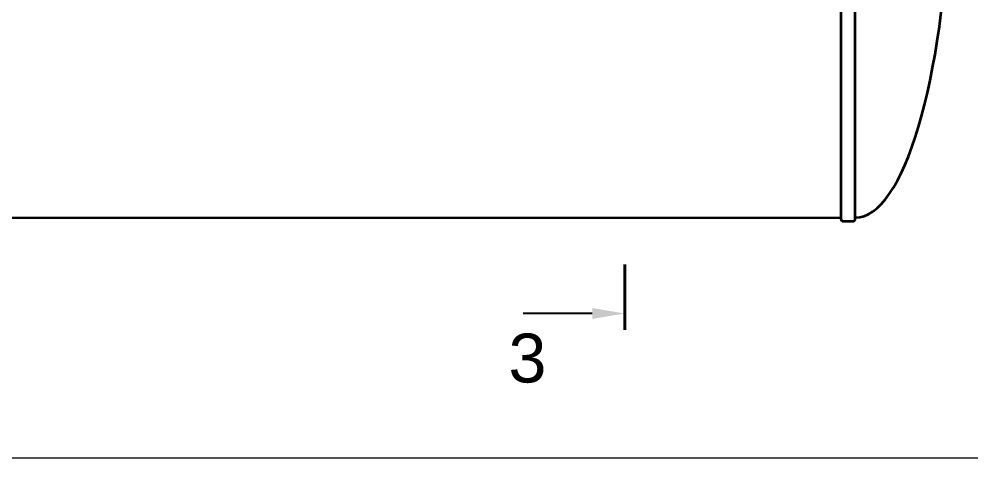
# Model space of a CAD drawing. Header units: millimetres. Extents: x 24859265 to 26550985, y 32092698 to 33532929.
# Drawn here: x 26164997 to 26168980, y 33006287 to 33008125 of the extents above; entities that cross this region are included whole.
import ezdxf

# ---------------------------------------------------------------- set-up
doc = ezdxf.new("R2010")
doc.units = ezdxf.units.MM
doc.styles.get("Standard").update_dxf_attribs({"font": 'arial.ttf'})

msp = doc.modelspace()

# ---------------------------------------------------------------- linework, layer by layer
at = {"color": 1, "lineweight": 40}
msp.add_line((26167531.8788, 33006823.7177), (26167531.7724, 33007096.7176), dxfattribs=at)
at = {"lineweight": 35}
for points in [[(26168435.0434, 33010293.0485), (26168436.2128, 33007293.0487)], [(26168496.2128, 33007293.0721), (26168495.0434, 33010293.0718)], [(26161347.1602, 33007290.2854), (26168436.2128, 33007293.0471)]]:
    msp.add_lwpolyline(points, dxfattribs=at)
at = {"lineweight": 20}
msp.add_lwpolyline([(26148120.7654, 33006286.9159), (26178220.8173, 33006286.9159), (26178220.8173, 33007496.6705)], dxfattribs=at)
at = {"lineweight": 35}
for points in [[(26168436.2128, 33007293.0471), (26168436.2148, 33007288.0471, 0.414213562), (26168446.2187, 33007278.051), (26168486.2186, 33007278.0666)], [(26168486.2186, 33007278.0666, 0.414213562), (26168496.2147, 33007288.0705), (26168496.2128, 33007293.0721)]]:
    msp.add_lwpolyline(points, format="xyb", dxfattribs=at)
at = {"color": 1, "linetype": 'ByBlock', "lineweight": -2}
msp.add_lwpolyline([(26167395.3522, 33006891.9145), (26167105.8953, 33006891.8016)], dxfattribs=at)
at = {"lineweight": 35}
msp.add_ellipse((26168495.6281, 33008793.072), major_axis=(-0.5847, 1499.9999), ratio=0.265375212, start_param=3.141592654, end_param=4.595952397, dxfattribs=at)
at = {"color": 1, "lineweight": 25}
msp.add_solid([(26167395.3611, 33006869.1645), (26167531.8522, 33006891.9677), (26167395.3433, 33006914.6645)], dxfattribs=at)

# ---------------------------------------------------------------- texts
at = {"color": 1, "lineweight": 25, "insert": (26167203.7566, 33006600.0125), "char_height": 204.75, "attachment_point": 9, "rotation": 0.0223338}
msp.add_mtext('{\\fArial|b0|i0|c204|p34;3}', dxfattribs=at)

doc.saveas('drawing.dxf')
